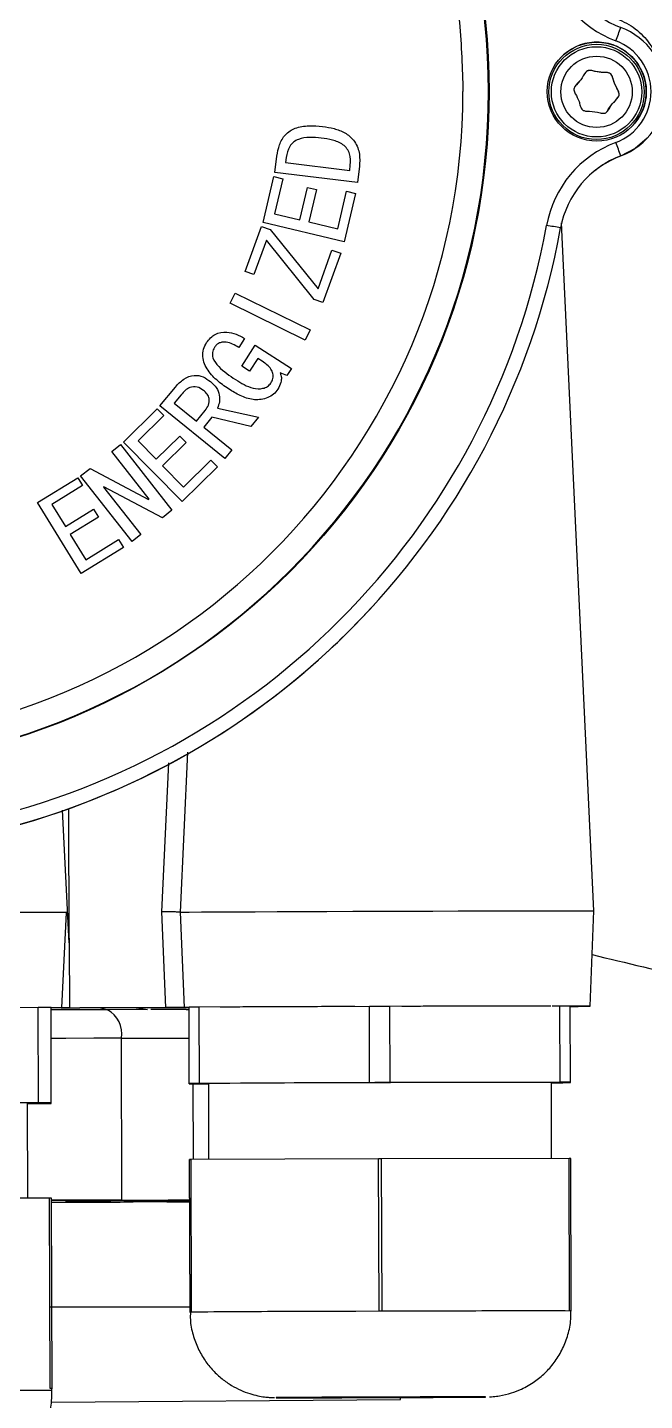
# Model space of a CAD drawing. Header units: millimetres. Extents: x 2384 to 4064, y 886 to 2074.
# Drawn here: x 3512.4 to 3577.1, y 1680.5 to 1824.7 of the extents above; entities that cross this region are included whole.
import ezdxf

# ---------------------------------------------------------------- set-up
doc = ezdxf.new("R2010")
doc.units = ezdxf.units.MM

msp = doc.modelspace()

# ---------------------------------------------------------------- linework, layer by layer
at = {"color": 7, "linetype": 'Continuous', "lineweight": 25}
for p, q in [((3570.293, 1819.06), (3569.959, 1818.684)), ((3570.297, 1819.056), (3570.3, 1819.06)), ((3573.863, 1816.854), (3573.86, 1816.85)), ((3574.141, 1817.18), (3573.902, 1816.82)), ((3538.329, 1809.471), (3538.537, 1811.196)), ((3539.5, 1811.078), (3539.432, 1810.521)), ((3574.63, 1811.235), (3574.607, 1811.21)), ((3546.996, 1808.422), (3538.329, 1809.471)), ((3539.432, 1810.521), (3546.173, 1809.706)), ((3546.173, 1809.706), (3546.241, 1810.263)), ((3547.204, 1810.146), (3546.996, 1808.422)), ((3537.082, 1804.233), (3538.223, 1809.057)), ((3538.223, 1809.057), (3539.169, 1808.834)), ((3539.169, 1808.834), (3538.299, 1805.152)), ((3540.934, 1804.529), (3541.734, 1807.911)), ((3541.734, 1807.911), (3542.679, 1807.687)), ((3542.679, 1807.687), (3541.88, 1804.305)), ((3544.913, 1803.589), (3545.842, 1807.519)), ((3546.787, 1807.295), (3545.588, 1802.223)), ((3545.842, 1807.519), (3546.787, 1807.295)), ((3538.299, 1805.152), (3540.934, 1804.529)), ((3535.215, 1799.096), (3536.92, 1803.831)), ((3536.92, 1803.831), (3537.837, 1803.501)), ((3545.588, 1802.223), (3537.082, 1804.233)), ((3541.88, 1804.305), (3544.913, 1803.589)), ((3571.799, 1731.952), (3568.417, 1804.186)), ((3537.436, 1802.389), (3536.132, 1798.766)), ((3542.455, 1796.161), (3537.436, 1802.389)), ((3537.837, 1803.501), (3542.855, 1797.271)), ((3542.855, 1797.271), (3544.316, 1801.33)), ((3545.233, 1801), (3543.372, 1795.831)), ((3544.316, 1801.33), (3545.233, 1801)), ((3536.132, 1798.766), (3535.215, 1799.096)), ((3533.635, 1795.76), (3534.154, 1796.817)), ((3534.154, 1796.817), (3542.011, 1792.952)), ((3541.492, 1791.895), (3533.635, 1795.76)), ((3543.372, 1795.831), (3542.455, 1796.161)), ((3535.137, 1792.068), (3534.531, 1791.118)), ((3542.011, 1792.952), (3541.492, 1791.895)), ((3534.851, 1789.15), (3536.259, 1791.349)), ((3536.259, 1791.349), (3540.052, 1788.922)), ((3536.526, 1789.964), (3535.67, 1788.627)), ((3537, 1789.661), (3536.526, 1789.964)), ((3535.67, 1788.627), (3534.851, 1789.15)), ((3539.584, 1788.189), (3538.896, 1788.449)), ((3540.052, 1788.922), (3539.584, 1788.189)), ((3526.265, 1784.974), (3527.881, 1786.963)), ((3533.069, 1779.443), (3526.265, 1784.974)), ((3528.476, 1786.149), (3527.764, 1785.273)), ((3527.764, 1785.273), (3530.111, 1783.367)), ((3522.447, 1781.179), (3525.985, 1784.656)), ((3526.665, 1783.963), (3523.965, 1781.31)), ((3525.985, 1784.656), (3526.665, 1783.963)), ((3530.111, 1783.367), (3531.017, 1784.481)), ((3531.709, 1783.786), (3530.867, 1782.751)), ((3535.816, 1782.825), (3531.709, 1783.786)), ((3532.3, 1784.758), (3536.593, 1783.78)), ((3536.593, 1783.78), (3535.816, 1782.825)), ((3530.867, 1782.751), (3533.812, 1780.358)), ((3521.2, 1780.182), (3522.127, 1780.91)), ((3522.127, 1780.91), (3527.525, 1774.024)), ((3528.577, 1774.942), (3522.447, 1781.179)), ((3523.965, 1781.31), (3525.866, 1779.377)), ((3525.866, 1779.377), (3528.346, 1781.814)), ((3529.026, 1781.12), (3526.546, 1778.684)), ((3528.346, 1781.814), (3529.026, 1781.12)), ((3525.115, 1775.19), (3521.2, 1780.182)), ((3528.732, 1776.459), (3531.614, 1779.29)), ((3531.614, 1779.29), (3532.296, 1778.597)), ((3533.812, 1780.358), (3533.069, 1779.443)), ((3517.939, 1777.626), (3518.946, 1778.414)), ((3523.338, 1770.741), (3517.939, 1777.626)), ((3518.946, 1778.414), (3525.075, 1775.159)), ((3526.546, 1778.684), (3528.732, 1776.459)), ((3532.296, 1778.597), (3528.577, 1774.942)), ((3513.411, 1774.836), (3517.638, 1777.438)), ((3518.146, 1776.61), (3514.921, 1774.626)), ((3517.638, 1777.438), (3518.146, 1776.61)), ((3520.389, 1776.491), (3520.348, 1776.459)), ((3520.348, 1776.459), (3524.262, 1771.466)), ((3526.517, 1773.234), (3520.389, 1776.491)), ((3517.994, 1767.384), (3513.411, 1774.836)), ((3525.075, 1775.159), (3525.115, 1775.19)), ((3514.921, 1774.626), (3516.342, 1772.316)), ((3516.342, 1772.316), (3519.305, 1774.139)), ((3519.815, 1773.311), (3516.852, 1771.488)), ((3519.305, 1774.139), (3519.815, 1773.311)), ((3527.525, 1774.024), (3526.517, 1773.234)), ((3516.852, 1771.488), (3518.487, 1768.83)), ((3518.487, 1768.83), (3521.929, 1770.946)), ((3521.929, 1770.946), (3522.439, 1770.118)), ((3524.262, 1771.466), (3523.338, 1770.741)), ((3522.439, 1770.118), (3517.994, 1767.384)), ((3548.775, 1764.142), (3548.793, 1764.161)), ((3542.426, 1757.895), (3542.421, 1757.889)), ((3526.459, 1731.854), (3527.211, 1747.506)), ((3529.166, 1748.634), (3528.372, 1731.827)), ((3516.75, 1728.59), (3516.043, 1742.52)), ((3516.75, 1728.59), (3516.705, 1742.691)), ((3515.968, 1721.788), (3516.455, 1731.788)), ((3526.896, 1721.82), (3526.459, 1731.854)), ((3528.371, 1731.827), (3528.808, 1721.828)), ((3528.372, 1731.827), (3528.371, 1731.827)), ((3571.394, 1721.951), (3571.799, 1731.952)), ((3516.75, 1728.59), (3516.771, 1721.788)), ((3513.488, 1721.797), (3510.792, 1721.792)), ((3513.52, 1711.797), (3513.488, 1721.797)), ((3514.861, 1711.797), (3514.83, 1721.797)), ((3515.968, 1721.788), (3514.83, 1721.791)), ((3515.891, 1721.765), (3514.83, 1721.755)), ((3516.771, 1721.788), (3526.896, 1721.82)), ((3526.879, 1721.802), (3517.839, 1721.774)), ((3520.008, 1721.78), (3520.759, 1721.568)), ((3524.963, 1721.587), (3520.759, 1721.568)), ((3528.799, 1721.805), (3529.316, 1721.805)), ((3529.316, 1721.833), (3528.808, 1721.828)), ((3529.341, 1713.838), (3529.316, 1721.838)), ((3529.316, 1721.838), (3529.316, 1721.799)), ((3529.341, 1713.799), (3529.316, 1721.799)), ((3548.243, 1721.92), (3530.389, 1721.845)), ((3530.414, 1713.845), (3530.389, 1721.845)), ((3548.268, 1713.92), (3548.243, 1721.92)), ((3567.286, 1721.962), (3550.389, 1721.927)), ((3550.414, 1713.927), (3550.389, 1721.927)), ((3568.243, 1721.964), (3567.406, 1721.962)), ((3568.268, 1713.964), (3568.243, 1721.964)), ((3569.341, 1713.964), (3569.316, 1721.964)), ((3522.269, 1701.586), (3522.216, 1718.586)), ((3529.341, 1713.838), (3529.341, 1713.799)), ((3529.788, 1705.842), (3529.763, 1713.799)), ((3548.268, 1713.92), (3530.414, 1713.845)), ((3530.414, 1713.799), (3531.341, 1713.801)), ((3531.341, 1713.825), (3531.366, 1705.849)), ((3568.268, 1713.964), (3550.414, 1713.927)), ((3567.366, 1705.962), (3567.341, 1713.938)), ((3567.341, 1713.914), (3568.268, 1713.918)), ((3569.341, 1713.925), (3569.341, 1713.964)), ((3513.52, 1711.797), (3491.203, 1711.751)), ((3512.392, 1701.795), (3512.361, 1711.765)), ((3512.361, 1711.735), (3513.52, 1711.74)), ((3514.861, 1711.749), (3514.861, 1711.797)), ((3529.417, 1689.84), (3529.366, 1705.84)), ((3529.366, 1705.84), (3529.366, 1705.797)), ((3529.417, 1689.797), (3529.366, 1705.797)), ((3549.202, 1705.924), (3529.53, 1705.841)), ((3529.58, 1689.841), (3529.53, 1705.841)), ((3549.253, 1689.924), (3549.202, 1705.924)), ((3569.202, 1705.966), (3549.53, 1705.925)), ((3549.58, 1689.925), (3549.53, 1705.925)), ((3569.253, 1689.966), (3569.202, 1705.966)), ((3569.416, 1689.966), (3569.366, 1705.966)), ((3514.688, 1701.8), (3490.097, 1701.749)), ((3514.751, 1681.8), (3514.688, 1701.8)), ((3514.955, 1681.8), (3514.893, 1701.8)), ((3516.413, 1701.4), (3516.413, 1701.558)), ((3520.964, 1701.4), (3516.413, 1701.4)), ((3516.588, 1701.536), (3521.114, 1701.565)), ((3516.588, 1701.558), (3516.588, 1701.536)), ((3517.338, 1701.4), (3517.338, 1701.381)), ((3525.626, 1701.548), (3525.626, 1701.446)), ((3525.626, 1701.446), (3529.38, 1701.454)), ((3529.38, 1701.563), (3525.756, 1701.548)), ((3529.415, 1690.364), (3514.724, 1690.364)), ((3529.417, 1689.84), (3529.417, 1689.819)), ((3529.417, 1689.819), (3529.417, 1689.797)), ((3539.417, 1689.883), (3529.58, 1689.841)), ((3549.253, 1689.924), (3539.417, 1689.883)), ((3559.416, 1689.946), (3549.58, 1689.925)), ((3551.494, 1689.925), (3551.494, 1689.929)), ((3569.253, 1689.966), (3559.416, 1689.946)), ((3569.416, 1689.944), (3569.416, 1689.966)), ((3514.956, 1681.773), (3514.955, 1681.8)), ((3551.494, 1680.637), (3551.494, 1680.911))]:
    msp.add_line(p, q, dxfattribs=at)
at = {"linetype": 'ByBlock'}
for p, q in [((3465.161, 1681.644), (3514.918, 1681.644)), ((3514.875, 1680.364), (3551.494, 1680.637))]:
    msp.add_line(p, q, dxfattribs=at)
at = {"color": 7, "linetype": 'Continuous', "lineweight": 25, "flags": 128}
for points in [[(3577.403, 1813.107), (3576.15, 1812.014), (3574.607, 1811.21)], [(3528.372, 1731.827), (3529.34, 1731.835), (3530.633, 1731.844), (3532.232, 1731.854), (3534.111, 1731.863), (3536.238, 1731.874), (3538.581, 1731.884), (3541.102, 1731.894), (3543.76, 1731.904), (3546.512, 1731.914), (3549.314, 1731.923), (3552.121, 1731.932), (3554.888, 1731.94), (3557.571, 1731.946), (3560.126, 1731.952), (3562.512, 1731.957), (3564.691, 1731.96), (3566.628, 1731.963), (3568.292, 1731.964), (3569.656, 1731.963), (3570.698, 1731.962), (3571.402, 1731.959), (3571.755, 1731.955), (3571.799, 1731.952)], [(3520.759, 1721.568), (3519.29, 1721.565), (3517.795, 1721.562), (3516.278, 1721.559), (3514.83, 1721.556)], [(3523.762, 1721.792), (3523.82, 1721.773), (3524.963, 1721.587)], [(3529.031, 1721.6), (3529.076, 1721.6), (3529.317, 1721.6)], [(3550.389, 1721.927), (3550.121, 1721.926), (3549.853, 1721.925), (3549.584, 1721.924), (3549.316, 1721.924), (3549.047, 1721.923), (3548.779, 1721.922), (3548.511, 1721.921), (3548.243, 1721.92)], [(3522.216, 1718.586), (3519.342, 1718.58), (3516.385, 1718.574), (3514.84, 1718.57)], [(3550.414, 1713.927), (3550.146, 1713.926), (3549.878, 1713.925), (3549.609, 1713.924), (3549.341, 1713.924), (3549.073, 1713.923), (3548.804, 1713.922), (3548.536, 1713.921), (3548.268, 1713.92)], [(3529.53, 1705.841), (3529.509, 1705.841), (3529.489, 1705.841), (3529.468, 1705.84), (3529.448, 1705.84), (3529.427, 1705.84), (3529.407, 1705.84), (3529.387, 1705.84), (3529.366, 1705.84)], [(3549.53, 1705.925), (3549.489, 1705.925), (3549.448, 1705.925), (3549.407, 1705.925), (3549.366, 1705.925), (3549.325, 1705.925), (3549.284, 1705.924), (3549.243, 1705.924), (3549.202, 1705.924)], [(3569.366, 1705.966), (3569.346, 1705.966), (3569.326, 1705.966), (3569.305, 1705.966), (3569.285, 1705.966), (3569.264, 1705.966), (3569.244, 1705.966), (3569.223, 1705.966), (3569.202, 1705.966)], [(3514.893, 1701.8), (3514.867, 1701.8), (3514.842, 1701.8), (3514.816, 1701.8), (3514.791, 1701.8), (3514.765, 1701.8), (3514.739, 1701.8), (3514.714, 1701.8), (3514.688, 1701.8)], [(3522.269, 1701.586), (3518.001, 1701.577), (3514.893, 1701.57)], [(3517.501, 1701.56), (3515.121, 1701.555), (3514.893, 1701.555)], [(3514.894, 1701.356), (3517.81, 1701.367), (3522.086, 1701.385)], [(3514.894, 1701.371), (3514.953, 1701.372), (3517.338, 1701.381)], [(3516.413, 1701.4), (3517.705, 1701.406), (3518.96, 1701.412), (3520.176, 1701.418), (3521.353, 1701.423), (3522.487, 1701.429), (3523.579, 1701.435), (3524.625, 1701.441), (3525.626, 1701.446)], [(3525.756, 1701.548), (3524.762, 1701.547), (3523.721, 1701.546), (3522.635, 1701.545), (3521.507, 1701.544), (3520.336, 1701.542), (3519.125, 1701.54), (3517.875, 1701.538), (3516.588, 1701.536)], [(3529.38, 1701.437), (3528.815, 1701.434), (3527.884, 1701.43), (3527.255, 1701.425), (3526.976, 1701.422), (3527.066, 1701.42), (3527.52, 1701.419), (3528.303, 1701.419), (3529.358, 1701.421), (3529.38, 1701.421)], [(3529.38, 1701.596), (3528.96, 1701.594), (3528.029, 1701.589), (3527.4, 1701.585), (3527.121, 1701.582), (3527.212, 1701.58), (3527.665, 1701.579), (3528.449, 1701.579), (3529.38, 1701.58)], [(3529.58, 1689.841), (3529.56, 1689.841), (3529.539, 1689.841), (3529.519, 1689.841), (3529.498, 1689.84), (3529.478, 1689.84), (3529.457, 1689.84), (3529.437, 1689.84), (3529.417, 1689.84)], [(3559.416, 1689.946), (3557.07, 1689.94), (3554.593, 1689.934), (3552.027, 1689.927), (3549.417, 1689.919), (3546.806, 1689.911), (3544.24, 1689.902), (3541.763, 1689.892), (3539.417, 1689.883)], [(3549.58, 1689.925), (3549.539, 1689.925), (3549.498, 1689.925), (3549.457, 1689.925), (3549.417, 1689.925), (3549.376, 1689.925), (3549.335, 1689.924), (3549.294, 1689.924), (3549.253, 1689.924)], [(3569.416, 1689.966), (3569.396, 1689.966), (3569.376, 1689.966), (3569.355, 1689.966), (3569.335, 1689.966), (3569.315, 1689.966), (3569.294, 1689.966), (3569.273, 1689.966), (3569.253, 1689.966)], [(3514.955, 1681.8), (3514.93, 1681.8), (3514.905, 1681.8), (3514.879, 1681.8), (3514.854, 1681.8), (3514.828, 1681.8), (3514.802, 1681.8), (3514.777, 1681.8), (3514.751, 1681.8)], [(3538.45, 1680.848), (3538.456, 1680.846), (3538.492, 1680.845)], [(3549.445, 1680.901), (3547.511, 1680.894), (3545.648, 1680.887), (3543.921, 1680.88), (3542.394, 1680.873), (3541.122, 1680.867), (3540.151, 1680.86), (3539.516, 1680.855), (3539.239, 1680.85), (3539.332, 1680.847), (3539.79, 1680.845), (3540.597, 1680.844), (3541.723, 1680.845), (3543.129, 1680.847), (3544.763, 1680.85), (3546.566, 1680.854), (3548.474, 1680.859), (3550.416, 1680.866), (3552.323, 1680.872), (3554.127, 1680.879), (3555.761, 1680.886), (3557.167, 1680.893), (3558.293, 1680.9), (3559.1, 1680.906), (3559.558, 1680.911), (3559.65, 1680.915), (3559.374, 1680.917), (3558.739, 1680.919), (3557.768, 1680.919), (3556.496, 1680.918), (3554.969, 1680.915), (3553.242, 1680.911), (3551.378, 1680.907), (3549.445, 1680.901)], [(3560.427, 1680.915), (3560.434, 1680.915), (3560.437, 1680.917)]]:
    msp.add_lwpolyline(points, dxfattribs=at)
at = {"color": 7, "linetype": 'Continuous', "lineweight": 25}
for centre, radius in [((3489.601, 1817.978), 71.202), ((3572.101, 1817.978), 5.2), ((3572.075, 1817.95), 5), ((3572.08, 1817.955), 4.739), ((3572.082, 1817.957), 3.742)]:
    msp.add_circle(centre, radius, dxfattribs=at)
for centre, radius, start, end in [((3489.603, 1817.981), 71.137, 270.00008, 179.99995), ((3489.608, 1817.986), 68.457, 90.00009, 359.99993), ((3578.149, 1834.08), 11.5, 190.30623, 249.41324), ((3578.146, 1834.077), 10, 190.30623, 249.41324), ((3204.464, 1962.556), 394.997, 339.35888, 339.57594), ((3572.098, 1817.975), 7.2, 290.58678, 69.4134), ((3572.092, 1817.969), 5.2, 317.72621, 137.72594), ((3572.101, 1817.978), 5.7, 290.58679, 69.4134), ((3578.149, 1801.877), 11.5, 110.58662, 169.69398), ((3418.671, 1753.859), 166.178, 20.19819, 20.71597), ((3578.146, 1801.874), 10, 110.58662, 169.69398), ((3578.123, 1801.848), 10, 110.58662, 137.72607), ((3489.601, 1817.978), 78.5, 280.30599, 349.69399), ((3489.599, 1817.975), 80, 280.30599, 349.69399), ((3536.304, 1633.941), 172.713, 79.32137, 79.81831), ((3489.581, 1817.955), 79.999, 311.34356, 317.72608), ((3489.576, 1817.95), 80, 280.306, 311.34355), ((3511.235, -2478.121), 4209.912, 89.928953, 90.210502), ((3671.765, 2131.908), 416.745, 256.09466, 259.14045), ((3513.96, -145.3), 1867.097, 89.973304, 90.014472), ((3519.42, 1719.068), 2.837, 350.23159, 61.83058), ((3539.416, 228.148), 1493.723, 90.346246, 90.387413), ((3568.62, 228.286), 1493.678, 89.973304, 90.014472), ((3512.082, 6597.446), 4878.87, 270.119006, 270.202507), ((3539.441, 220.148), 1493.723, 90.346246, 90.387413), ((3530.037, 3207.476), 1493.678, 269.973304, 270.014472), ((3551.54, -513.97), 2227.886, 90.056559, 90.519478), ((3561.168, -513.912), 2227.858, 89.841239, 90.304162), ((3568.645, 220.286), 1493.678, 89.973304, 90.014472), ((3559.241, 3207.614), 1493.723, 270.346246, 270.387413), ((3513.991, -155.299), 1867.097, 89.973304, 90.014472), ((3502.236, 3578.86), 1867.154, 270.346246, 270.387413), ((3510.076, 3502.505), 1801.138, 270.231019, 270.346356), ((3521.525, -80.551), 1782.116, 90.013203, 90.129367), ((3542.695, -3192.927), 4894.355, 90.155876, 90.24126), ((3512.136, 6580.446), 4878.87, 270.119006, 270.202507), ((3540.846, 685.626), 1004.258, 90.081561, 90.652098), ((3564.309, 685.736), 1004.221, 89.708612, 90.279164), ((3508.572, 426.513), 1255.276, 89.708612, 89.71038), ((3551.069, 247.641), 1433.262, 90.06494, 90.504461), ((3541.389, 4218.153), 2537.31, 269.934581, 270.4299), ((3557.052, 104.746), 1576.175, 89.876964, 90.276533)]:
    msp.add_arc(centre, radius, start, end, dxfattribs=at)
for points, knots in [([(3489.608, 1886.443), (3492.248, 1886.354), (3497.64, 1886.173), (3505.768, 1884.673), (3513.932, 1882.175), (3521.926, 1878.55), (3529.53, 1873.84), (3536.525, 1868.111), (3542.547, 1861.676), (3547.531, 1854.779), (3551.479, 1847.649), (3554.505, 1840.254), (3556.587, 1832.762), (3557.839, 1825.328), (3557.991, 1820.402), (3558.065, 1817.986)], [0, 0, 0, 0, 0.0736754, 0.1504344, 0.2298849, 0.3115242, 0.3947507, 0.4788859, 0.5632051, 0.6400411, 0.7158686, 0.7901842, 0.8625449, 0.9325805, 1, 1, 1, 1]), ([(3574.252, 1825.633), (3574.914, 1825.321), (3576.24, 1824.695), (3577.689, 1823.049), (3578.505, 1821.739), (3578.617, 1820.992), (3578.621, 1820.96)], [0, 0, 0, 0, 0.32853232, 0.65706464, 0.98559696, 1, 1, 1, 1]), ([(3570.437, 1819.222), (3570.591, 1819.506), (3570.775, 1819.845), (3571.103, 1820.155), (3571.362, 1820.236), (3571.938, 1820.107), (3572.578, 1819.974), (3573.2, 1819.992), (3573.534, 1819.903), (3573.706, 1819.669), (3573.817, 1819.358), (3573.939, 1818.818), (3574.238, 1818.301), (3574.469, 1817.847), (3574.457, 1817.576), (3574.246, 1817.177), (3573.65, 1816.752), (3573.392, 1816.066), (3573.06, 1815.759), (3572.802, 1815.678), (3572.225, 1815.807), (3571.585, 1815.94), (3570.964, 1815.922), (3570.629, 1816.011), (3570.458, 1816.246), (3570.347, 1816.556), (3570.225, 1817.096), (3569.925, 1817.613), (3569.694, 1818.067), (3569.706, 1818.338), (3569.921, 1818.734), (3570.202, 1819), (3570.437, 1819.222)], [0, 0, 0, 0, 0.0662649, 0.0793317, 0.0917493, 0.1205736, 0.1985399, 0.2267612, 0.2498448, 0.2658901, 0.2845053, 0.318085, 0.3794264, 0.4082507, 0.4206683, 0.4337351, 0.5, 0.5662649, 0.5793317, 0.5917493, 0.6205736, 0.6985399, 0.7267612, 0.7498448, 0.7658901, 0.7845053, 0.818085, 0.8794264, 0.9082507, 0.9206683, 0.9337351, 1, 1, 1, 1]), ([(3574.197, 1817.223), (3574.256, 1817.281), (3574.359, 1817.385), (3574.453, 1817.573), (3574.467, 1817.843), (3574.192, 1818.368), (3573.9, 1818.952), (3573.757, 1819.557), (3573.586, 1819.857), (3573.315, 1819.963), (3572.986, 1819.99), (3572.433, 1819.969), (3571.858, 1820.124), (3571.356, 1820.234), (3571.103, 1820.149), (3570.999, 1820.072), (3570.964, 1820.019), (3570.964, 1820.018)], [0, 0, 0, 0, 0.04429333, 0.07827029, 0.11055916, 0.1855092, 0.38824072, 0.46162299, 0.52164604, 0.56336762, 0.6117717, 0.69908709, 0.8585898, 0.93353984, 0.96582871, 0.99980567, 1, 1, 1, 1]), ([(3573.193, 1815.888), (3573.355, 1816.166), (3573.553, 1816.505), (3573.816, 1816.795), (3573.864, 1816.847)], [0, 0, 0, 0, 0.81947116, 1, 1, 1, 1]), ([(3538.537, 1811.196), (3538.606, 1811.602), (3538.744, 1812.412), (3539.365, 1813.52), (3540.499, 1814.25), (3541.89, 1814.441), (3542.854, 1814.358), (3543.337, 1814.316)], [0, 0, 0, 0, 0.1870649, 0.3734297, 0.5592453, 0.7792922, 1, 1, 1, 1]), ([(3543.337, 1814.316), (3543.737, 1814.254), (3544.538, 1814.131), (3545.691, 1813.714), (3546.706, 1812.88), (3547.275, 1811.582), (3547.228, 1810.625), (3547.204, 1810.146)], [0, 0, 0, 0, 0.18736448, 0.37442493, 0.56063137, 0.77992698, 1, 1, 1, 1]), ([(3543.189, 1813.1), (3542.789, 1813.136), (3541.991, 1813.21), (3540.966, 1813.091), (3540.257, 1812.692), (3539.707, 1812.08), (3539.583, 1811.479), (3539.5, 1811.078)], [0, 0, 0, 0, 0.2508645, 0.5008218, 0.6258859, 0.7509553, 1, 1, 1, 1]), ([(3546.241, 1810.263), (3546.257, 1810.668), (3546.281, 1811.276), (3545.914, 1812.005), (3545.331, 1812.567), (3544.37, 1812.923), (3543.583, 1813.041), (3543.189, 1813.1)], [0, 0, 0, 0, 0.2491512, 0.3742584, 0.4992728, 0.7491603, 1, 1, 1, 1]), ([(3531.156, 1791.636), (3531.43, 1791.966), (3531.979, 1792.627), (3533.216, 1792.794), (3534.273, 1792.561), (3534.849, 1792.232), (3535.137, 1792.068)], [0, 0, 0, 0, 0.2788964, 0.5578251, 0.7786952, 1, 1, 1, 1]), ([(3533.621, 1786.658), (3533.193, 1786.951), (3532.336, 1787.537), (3531.235, 1788.649), (3530.702, 1789.889), (3530.785, 1790.947), (3531.032, 1791.406), (3531.156, 1791.636)], [0, 0, 0, 0, 0.2509218, 0.5013544, 0.7498363, 0.8748612, 1, 1, 1, 1]), ([(3531.977, 1791.111), (3531.892, 1790.942), (3531.723, 1790.605), (3531.825, 1789.835), (3532.643, 1788.772), (3533.575, 1788.158), (3534.197, 1787.748)], [0, 0, 0, 0, 0.1247529, 0.2495, 0.4985308, 1, 1, 1, 1]), ([(3534.531, 1791.118), (3534.107, 1791.364), (3533.576, 1791.672), (3532.851, 1791.691), (3532.498, 1791.604), (3532.19, 1791.402), (3532.048, 1791.208), (3531.977, 1791.111)], [0, 0, 0, 0, 0.4988165, 0.6242231, 0.7494415, 0.874624, 1, 1, 1, 1]), ([(3537.909, 1787.378), (3537.991, 1787.533), (3538.153, 1787.841), (3538.14, 1788.38), (3537.824, 1789.08), (3537.34, 1789.421), (3537, 1789.661)], [0, 0, 0, 0, 0.1868638, 0.3733714, 0.5602028, 1, 1, 1, 1]), ([(3527.881, 1786.963), (3528.153, 1787.255), (3528.695, 1787.837), (3529.772, 1788.283), (3530.818, 1788.082), (3531.324, 1787.712), (3531.578, 1787.526)], [0, 0, 0, 0, 0.280695, 0.5598608, 0.7792695, 1, 1, 1, 1]), ([(3534.197, 1787.748), (3534.788, 1787.375), (3535.673, 1786.817), (3536.907, 1786.743), (3537.573, 1786.979), (3537.797, 1787.245), (3537.909, 1787.378)], [0, 0, 0, 0, 0.5010763, 0.7499661, 0.8751624, 1, 1, 1, 1]), ([(3538.896, 1788.449), (3538.942, 1788.286), (3539.035, 1787.959), (3538.961, 1787.347), (3538.764, 1786.959), (3538.644, 1786.723)], [0, 0, 0, 0, 0.2797111, 0.5602706, 1, 1, 1, 1]), ([(3530.833, 1786.611), (3530.618, 1786.756), (3530.188, 1787.045), (3529.202, 1786.962), (3528.752, 1786.457), (3528.476, 1786.149)], [0, 0, 0, 0, 0.280727, 0.5596165, 1, 1, 1, 1]), ([(3531.017, 1784.481), (3531.143, 1784.67), (3531.395, 1785.047), (3531.494, 1785.707), (3531.232, 1786.253), (3530.967, 1786.491), (3530.833, 1786.611)], [0, 0, 0, 0, 0.2804879, 0.5596746, 0.7791971, 1, 1, 1, 1]), ([(3531.578, 1787.526), (3531.795, 1787.33), (3532.229, 1786.939), (3532.527, 1786.16), (3532.539, 1785.402), (3532.38, 1784.972), (3532.3, 1784.758)], [0, 0, 0, 0, 0.2803832, 0.559221, 0.7797503, 1, 1, 1, 1]), ([(3538.644, 1786.723), (3538.5, 1786.537), (3538.212, 1786.165), (3537.379, 1785.712), (3536.19, 1785.523), (3534.825, 1785.944), (3534.023, 1786.42), (3533.621, 1786.658)], [0, 0, 0, 0, 0.1250554, 0.2501566, 0.4991693, 0.7492179, 1, 1, 1, 1]), ([(3516.455, 1731.788), (3516.459, 1731.786), (3516.468, 1731.781), (3516.487, 1731.728), (3516.57, 1731.278), (3516.644, 1730.156), (3516.712, 1729.144), (3516.75, 1728.59)], [0, 0, 0, 0, 0.0175622, 0.0368909, 0.0869163, 0.499617, 1, 1, 1, 1]), ([(3528.371, 1731.827), (3528.297, 1731.831), (3528.14, 1731.838), (3527.832, 1731.842), (3527.653, 1731.845), (3527.653, 1731.845), (3527.653, 1731.845), (3527.651, 1731.845), (3527.646, 1731.845), (3527.624, 1731.846), (3527.535, 1731.847), (3527.33, 1731.85), (3526.957, 1731.853), (3526.64, 1731.853), (3526.459, 1731.854)], [0, 0, 0, 0, 0.2363853, 0.4988098, 0.4988206, 0.4988473, 0.4989483, 0.4993403, 0.5008849, 0.5070164, 0.5314435, 0.6286342, 0.7877965, 1, 1, 1, 1]), ([(3515.891, 1721.765), (3515.964, 1721.765), (3516.108, 1721.767), (3516.576, 1721.769), (3517.168, 1721.771), (3517.615, 1721.773), (3517.839, 1721.774)], [0, 0, 0, 0, 0.2499517, 0.4999055, 0.7498622, 1, 1, 1, 1]), ([(3516.771, 1721.788), (3516.581, 1721.788), (3516.201, 1721.787), (3516.046, 1721.787), (3515.968, 1721.788)], [0, 0, 0, 0, 0.4999108, 1, 1, 1, 1]), ([(3529.03, 1721.6), (3528.478, 1721.598), (3527.254, 1721.594), (3525.996, 1721.59), (3525.331, 1721.588), (3525.321, 1721.588)], [0, 0, 0, 0, 0.44775551, 0.99199838, 1, 1, 1, 1]), ([(3526.879, 1721.802), (3527.093, 1721.803), (3527.522, 1721.804), (3528.096, 1721.805), (3528.56, 1721.806), (3528.719, 1721.806), (3528.799, 1721.805)], [0, 0, 0, 0, 0.2497392, 0.4995053, 0.7494567, 1, 1, 1, 1]), ([(3528.808, 1721.828), (3528.729, 1721.828), (3528.571, 1721.827), (3528.11, 1721.824), (3527.538, 1721.822), (3527.11, 1721.82), (3526.896, 1721.82)], [0, 0, 0, 0, 0.2497219, 0.4994802, 0.7494287, 1, 1, 1, 1]), ([(3546.727, 1721.914), (3546.546, 1721.913), (3545.205, 1721.909), (3542.772, 1721.9), (3539.54, 1721.887), (3536.592, 1721.874), (3534.221, 1721.863), (3533.039, 1721.856), (3532.571, 1721.854)], [0, 0, 0, 0, 0.0324563, 0.2402678, 0.4480793, 0.6558909, 0.8637024, 1, 1, 1, 1]), ([(3567.286, 1721.962), (3566.567, 1721.961), (3564.986, 1721.96), (3561.802, 1721.955), (3558.032, 1721.947), (3554.575, 1721.938), (3552.4, 1721.932), (3551.644, 1721.929)], [0, 0, 0, 0, 0.19127152, 0.42023311, 0.64919471, 0.8781563, 1, 1, 1, 1]), ([(3569.316, 1721.927), (3569.461, 1721.928), (3570.296, 1721.934), (3571.071, 1721.942), (3571.555, 1721.952), (3571.071, 1721.958), (3570.296, 1721.961), (3569.461, 1721.962), (3569.316, 1721.962)], [0, 0, 0, 0, 0.0476972, 0.2738471, 0.499997, 0.7261468, 0.9522967, 1, 1, 1, 1]), ([(3529.459, 1689.818), (3529.45, 1689.562), (3529.421, 1688.761), (3529.7, 1687.463), (3530.225, 1686.015), (3530.951, 1684.756), (3531.807, 1683.69), (3532.749, 1682.819), (3533.731, 1682.134), (3534.707, 1681.625), (3535.635, 1681.27), (3536.472, 1681.047), (3537.166, 1680.927), (3537.68, 1680.874), (3537.995, 1680.856), (3538.151, 1680.85), (3538.243, 1680.848), (3538.281, 1680.847), (3538.3, 1680.847)], [0, 0, 0, 0, 0.05323219, 0.1667177, 0.27304744, 0.37326671, 0.46779474, 0.55667172, 0.63964283, 0.71616974, 0.78540072, 0.84609752, 0.89635368, 0.93228277, 0.95439956, 0.96815609, 0.98425491, 1, 1, 1, 1]), ([(3560.836, 1680.926), (3560.864, 1680.927), (3560.968, 1680.932), (3561.348, 1680.959), (3562.101, 1681.057), (3563.107, 1681.299), (3564.353, 1681.784), (3565.549, 1682.473), (3566.7, 1683.42), (3567.672, 1684.521), (3568.481, 1685.818), (3569.061, 1687.274), (3569.39, 1688.673), (3569.38, 1689.575), (3569.376, 1689.945)], [0, 0, 0, 0, 0.0095108, 0.0351934, 0.0836586, 0.1769071, 0.2579936, 0.3736917, 0.4746864, 0.5803554, 0.6911624, 0.8047093, 0.9196972, 1, 1, 1, 1]), ([(3503.828, 1670.487), (3503.862, 1670.488), (3503.93, 1670.488), (3504.074, 1670.493), (3504.334, 1670.504), (3504.776, 1670.534), (3505.637, 1670.636), (3506.78, 1670.886), (3508.225, 1671.396), (3509.613, 1672.114), (3510.96, 1673.09), (3512.133, 1674.223), (3513.161, 1675.563), (3514.002, 1677.087), (3514.593, 1678.751), (3514.927, 1680.333), (3514.92, 1681.351), (3514.917, 1681.774)], [0, 0, 0, 0, 0.02583311, 0.0523438, 0.06838326, 0.09091203, 0.12929247, 0.21040351, 0.28116866, 0.37884687, 0.46398352, 0.55171641, 0.64384376, 0.73839152, 0.83434054, 0.93106652, 1, 1, 1, 1])]:
    msp.add_open_spline(points, degree=3, knots=knots, dxfattribs=at)

doc.saveas('drawing.dxf')
